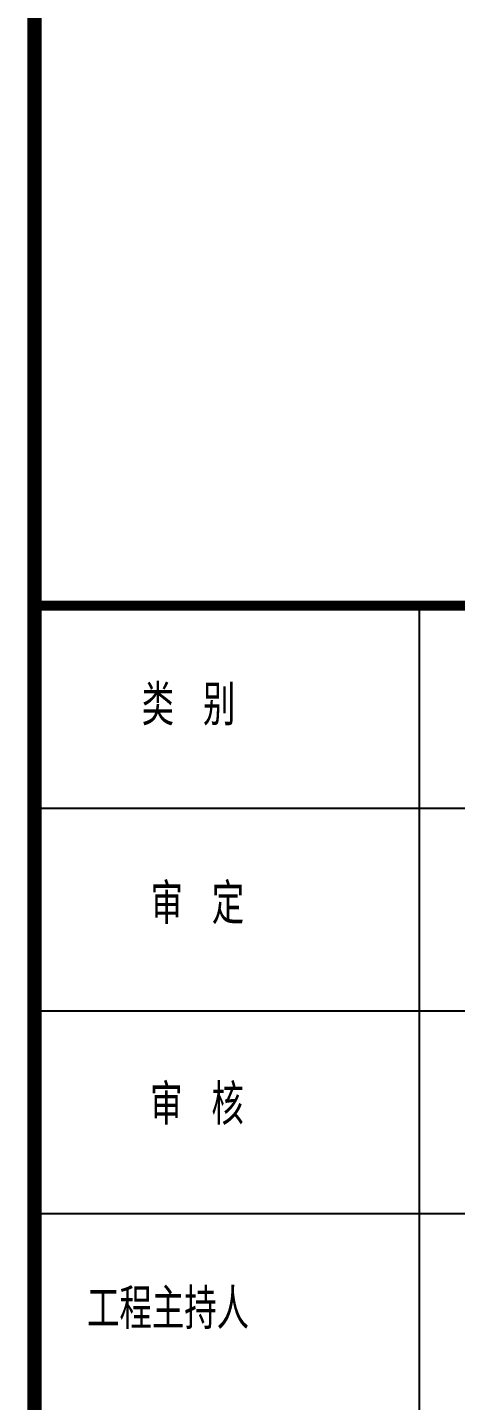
# Model space of a CAD drawing. Extents: x -409572 to -157272, y 600795 to 878326.
# Drawn here: x -167075 to -163905, y 631307 to 641471 of the extents above; entities that cross this region are included whole.
import ezdxf

# ---------------------------------------------------------------- set-up
doc = ezdxf.new("R2010")
doc.units = 0
doc.header["$LTSCALE"] = 1000
doc.header["$MEASUREMENT"] = 0
for name, color, linetype in [('PP-PM-TK', 7, 'CONTINUOUS'), ('PUB_TEXT', 7, 'CONTINUOUS'), ('PUB_TITLE', 4, 'CONTINUOUS')]:
    doc.layers.add(name, color=color, linetype=linetype)
doc.styles.add('TQ', font='txt.shx', dxfattribs={"width": 0.8, "bigfont": 'hztxt.shx'})

msp = doc.modelspace()

# ---------------------------------------------------------------- linework, layer by layer
at = {"layer": 'PP-PM-TK', "color": 4, "const_width": 105}
msp.add_lwpolyline([(-167022, 688395), (-167022, 602295)], dxfattribs=at)
at = {"layer": 'PUB_TITLE', "color": 4}
for p, q in [((-164172.1, 626691.1), (-164172.1, 637191.1)), ((-167022, 635691.1), (-158772, 635691.1)), ((-167022, 634191.1), (-158772, 634191.1)), ((-167022, 632691.1), (-158772, 632691.1))]:
    msp.add_line(p, q, dxfattribs=at)
at = {"layer": 'PUB_TITLE', "color": 4, "const_width": 75}
msp.add_lwpolyline([(-167022, 637191.1), (-158772, 637191.1)], dxfattribs=at)

# ---------------------------------------------------------------- texts
at = {"layer": 'PUB_TEXT', "color": 2, "char_height": 300, "width": 2519.746, "attachment_point": 1, "style": 'TQ'}
for s, insert in [('类 别', (-166229, 636604.6)), ('审 定', (-166163.5, 635134.1)), ('审 核', (-166166.3, 633647.3)), ('工程主持人', (-166633.4, 632135.5))]:
    msp.add_mtext(s, dxfattribs=dict(at, insert=insert))

doc.saveas('drawing.dxf')
